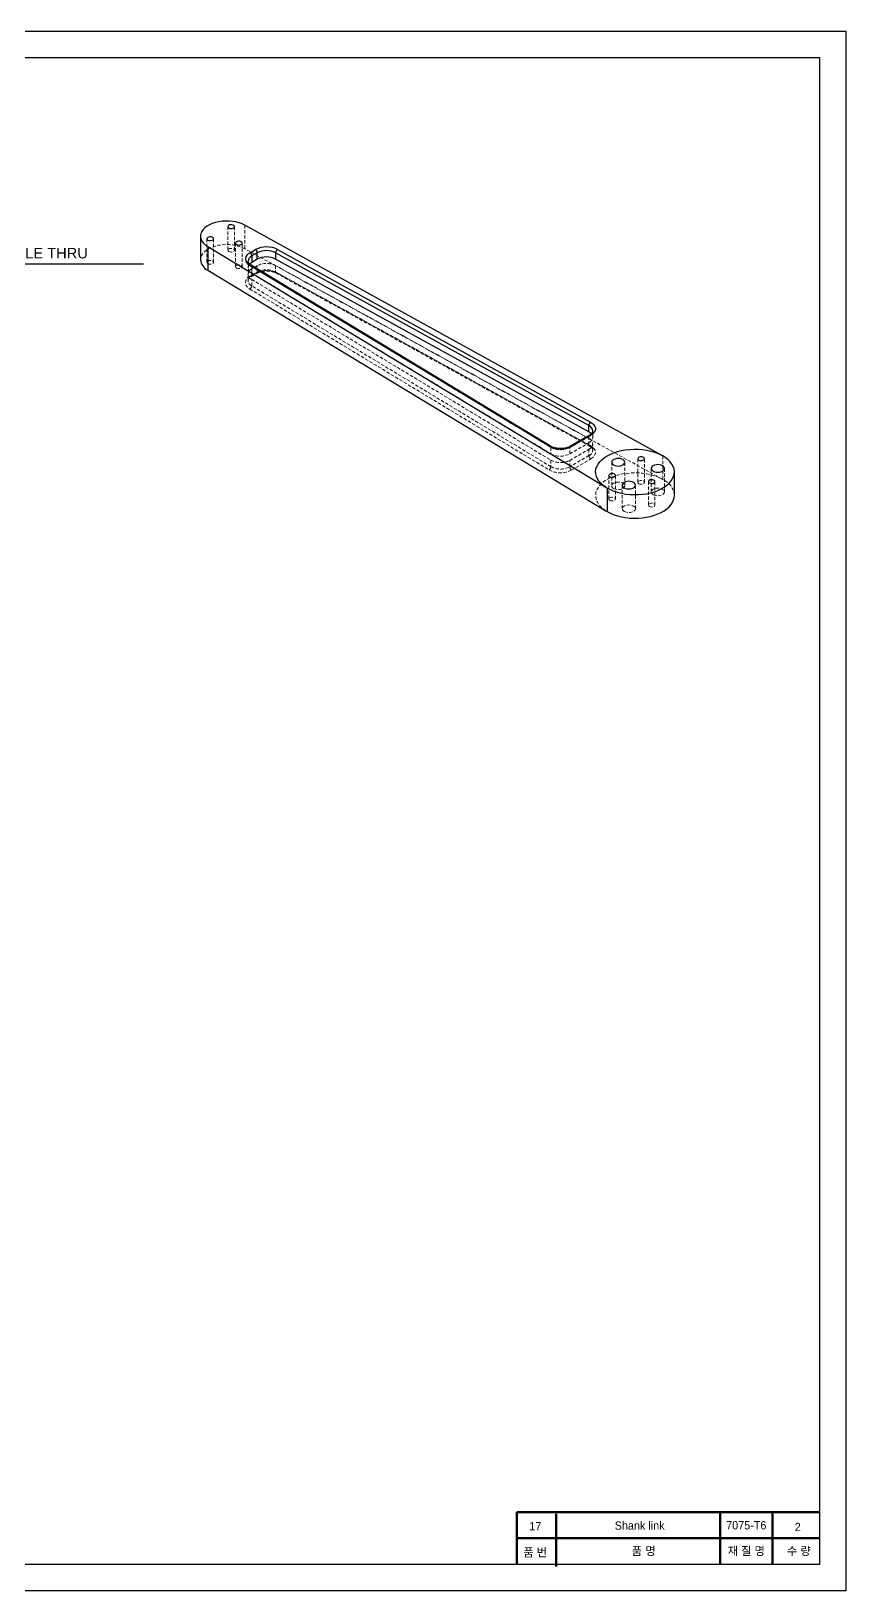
# Model space of a CAD drawing. Header units: millimetres. Extents: x 0 to 7560, y -1188 to 891.
# Drawn here: x 7250 to 7560, y -1188 to -594 of the extents above; entities that cross this region are included whole.
import ezdxf
from ezdxf import colors
from ezdxf.entities.mleader import LeaderData, LeaderLine
from ezdxf.math import Vec2, Vec3

# ---------------------------------------------------------------- set-up
doc = ezdxf.new("R2010")
doc.units = ezdxf.units.MM
doc.linetypes.add('CENTER', pattern=[10.16, 6.35, -1.27, 1.27, -1.27])
doc.linetypes.add('HIDDEN', pattern=[1.905, 1.27, -0.635])
doc.layers.get('0').update_dxf_attribs({"lineweight": 50})
doc.layers.add('중심선', color=1, linetype='CENTER', lineweight=25)
doc.layers.add('중요 치수', color=4, linetype='Continuous', lineweight=18)
doc.styles.get("Standard").update_dxf_attribs({"font": 'arial.ttf', "height": 2})

msp = doc.modelspace()

# ---------------------------------------------------------------- linework, layer by layer
at = {"color": 7, "linetype": 'HIDDEN', "lineweight": 18}
for p, q in [((7324.685, -668.203), (7324.685, -677.185)), ((7327.185, -677.185), (7327.185, -668.203)), ((7331.161, -667.653), (7331.161, -676.635)), ((7316.724, -672.799), (7316.724, -681.781)), ((7319.224, -681.781), (7319.224, -672.799)), ((7327.598, -674.481), (7327.598, -683.463)), ((7330.098, -683.463), (7330.098, -674.481)), ((7489.93, -764.22), (7331.161, -676.635)), ((7332.365, -681.402), (7332.365, -683.852)), ((7335.888, -683.072), (7333.83, -684.26)), ((7335.888, -685.522), (7335.888, -683.072)), ((7342.878, -683.026), (7342.878, -685.476)), ((7462.2, -748.85), (7342.878, -683.026)), ((7332.365, -686.301), (7332.365, -688.751)), ((7335.181, -685.93), (7333.123, -687.118)), ((7333.623, -687.168), (7335.681, -685.98)), ((7333.751, -683.396), (7447.773, -752.28)), ((7333.751, -685.846), (7333.751, -683.396)), ((7333.751, -685.846), (7447.773, -754.729)), ((7333.751, -688.295), (7447.773, -757.179)), ((7333.751, -690.745), (7333.751, -688.295)), ((7333.83, -684.26), (7333.83, -686.71)), ((7333.83, -686.71), (7335.888, -685.522)), ((7342.878, -685.476), (7462.2, -751.3)), ((7343.086, -685.934), (7462.408, -751.758)), ((7462.891, -751.699), (7343.569, -685.875)), ((7333.028, -691.96), (7447.05, -760.844)), ((7447.773, -759.628), (7333.751, -690.745)), ((7454.924, -752.327), (7462.281, -748.079)), ((7462.281, -748.079), (7462.281, -750.529)), ((7463.746, -748.488), (7463.746, -746.038)), ((7447.773, -752.28), (7447.773, -754.729)), ((7454.924, -754.776), (7462.281, -750.529)), ((7454.924, -754.776), (7454.924, -752.327)), ((7454.924, -757.226), (7462.281, -752.978)), ((7462.2, -751.3), (7462.2, -748.85)), ((7462.281, -752.978), (7462.281, -755.428)), ((7463.746, -753.387), (7463.746, -750.937)), ((7447.773, -757.179), (7447.773, -759.628)), ((7462.281, -755.428), (7454.924, -759.675)), ((7454.924, -759.675), (7454.924, -757.226)), ((7455.631, -760.9), (7462.989, -756.653)), ((7470.952, -757.958), (7470.952, -766.94)), ((7475.952, -766.94), (7475.952, -757.958)), ((7480.895, -756.614), (7480.895, -765.596)), ((7483.395, -765.596), (7483.395, -756.614)), ((7486.009, -760.288), (7486.009, -769.27)), ((7490.422, -755.509), (7490.422, -764.491)), ((7491.009, -769.27), (7491.009, -760.288)), ((7469.872, -762.977), (7469.872, -771.959)), ((7472.372, -771.959), (7472.372, -762.977)), ((7484.93, -765.306), (7484.93, -774.288)), ((7487.43, -774.288), (7487.43, -765.306)), ((7490.422, -764.491), (7489.93, -764.22)), ((7474.986, -766.651), (7474.986, -775.633)), ((7479.986, -775.633), (7479.986, -766.651))]:
    msp.add_line(p, q, dxfattribs=at)
at = {"color": 7, "linetype": 'Continuous', "lineweight": 25}
for p, q in [((7489.93, -755.238), (7331.161, -667.653)), ((7314.252, -671.827), (7314.252, -680.809)), ((7317.022, -675.816), (7317.022, -684.798)), ((7317.022, -675.816), (7468.739, -767.471)), ((7333.123, -678.136), (7335.181, -676.948)), ((7343.569, -676.893), (7462.891, -742.717)), ((7447.05, -751.862), (7333.028, -682.978)), ((7447.567, -751.823), (7333.545, -682.939)), ((7335.888, -678.173), (7333.83, -679.361)), ((7333.83, -679.361), (7333.83, -681.811)), ((7335.888, -680.623), (7333.83, -681.811)), ((7335.888, -680.623), (7335.888, -678.173)), ((7462.2, -743.951), (7342.878, -678.127)), ((7342.878, -678.127), (7342.878, -680.577)), ((7462.2, -746.401), (7342.878, -680.577)), ((7317.022, -684.798), (7468.739, -776.453)), ((7462.489, -747.621), (7455.131, -751.869)), ((7462.989, -747.671), (7455.631, -751.918)), ((7462.2, -746.401), (7462.2, -743.951)), ((7490.422, -755.509), (7489.93, -755.238)), ((7494.816, -770.614), (7494.816, -761.632)), ((7468.739, -767.471), (7469.209, -767.755)), ((7469.209, -767.755), (7469.209, -776.737)), ((7468.739, -776.453), (7469.209, -776.737))]:
    msp.add_line(p, q, dxfattribs=at)
for p, q in [((7434.749, -1157.768), (7550.146, -1157.768)), ((7434.749, -1177.768), (7434.749, -1157.768)), ((7512.232, -1177.768), (7512.232, -1157.768)), ((7532.232, -1177.768), (7532.232, -1157.768)), ((7449.754, -1178.488), (7449.754, -1158.488)), ((7434.749, -1167.768), (7550.146, -1167.768))]:
    msp.add_line(p, q)
at = {"color": 7, "linetype": 'Continuous', "lineweight": 25, "flags": 128}
for points in [[(7331.161, -667.653), (7330.128, -667.156), (7328.989, -666.743), (7327.764, -666.422), (7326.476, -666.199), (7325.147, -666.077), (7323.802, -666.06), (7322.466, -666.147), (7321.161, -666.337), (7319.913, -666.626), (7318.743, -667.009), (7317.672, -667.48), (7316.721, -668.029), (7315.906, -668.647), (7315.242, -669.322), (7314.741, -670.043), (7314.413, -670.796), (7314.262, -671.568), (7314.292, -672.344), (7314.502, -673.111), (7314.889, -673.855), (7315.445, -674.562), (7316.16, -675.22), (7317.022, -675.816)], [(7325.051, -668.713), (7325.43, -668.863), (7325.877, -668.924), (7326.332, -668.887), (7326.733, -668.758), (7327.027, -668.554), (7327.173, -668.303), (7327.151, -668.038), (7326.966, -667.795), (7326.641, -667.608), (7326.221, -667.5), (7325.762, -667.488), (7325.326, -667.572), (7324.973, -667.742), (7324.749, -667.974), (7324.686, -668.236), (7324.791, -668.494), (7325.051, -668.713)], [(7317.09, -673.309), (7317.469, -673.459), (7317.916, -673.519), (7318.371, -673.483), (7318.772, -673.354), (7319.066, -673.15), (7319.212, -672.898), (7319.191, -672.633), (7319.005, -672.391), (7318.68, -672.203), (7318.26, -672.096), (7317.801, -672.084), (7317.365, -672.168), (7317.012, -672.338), (7316.789, -672.569), (7316.725, -672.832), (7316.83, -673.09), (7317.09, -673.309)], [(7327.965, -674.991), (7328.344, -675.141), (7328.791, -675.202), (7329.246, -675.165), (7329.647, -675.036), (7329.94, -674.832), (7330.086, -674.58), (7330.065, -674.316), (7329.88, -674.073), (7329.555, -673.885), (7329.135, -673.778), (7328.676, -673.766), (7328.24, -673.85), (7327.887, -674.02), (7327.663, -674.251), (7327.6, -674.514), (7327.705, -674.772), (7327.965, -674.991)], [(7333.83, -681.811), (7333.216, -682.241), (7332.945, -682.503)], [(7463.176, -747.15), (7462.847, -746.837), (7462.2, -746.401)], [(7462.891, -742.717), (7463.59, -743.178), (7464.138, -743.702), (7464.517, -744.274), (7464.716, -744.876), (7464.728, -745.488), (7464.553, -746.093), (7464.196, -746.669), (7463.669, -747.201), (7462.989, -747.671)], [(7468.739, -767.471), (7467.704, -766.741), (7466.814, -765.95), (7466.078, -765.109), (7465.504, -764.226), (7465.101, -763.312), (7464.872, -762.378), (7464.82, -761.436), (7464.946, -760.495), (7465.248, -759.569), (7465.723, -758.667), (7466.365, -757.799), (7467.167, -756.978), (7468.119, -756.211), (7469.209, -755.509), (7470.425, -754.88), (7471.753, -754.33), (7473.176, -753.867), (7474.678, -753.497), (7476.241, -753.222), (7477.846, -753.048), (7479.475, -752.975), (7481.108, -753.005), (7482.725, -753.137), (7484.308, -753.37), (7485.838, -753.701), (7487.296, -754.127), (7488.665, -754.641), (7489.93, -755.238)], [(7469.209, -767.755), (7470.418, -768.381), (7471.737, -768.928), (7473.151, -769.39), (7474.643, -769.76), (7476.196, -770.036), (7477.791, -770.212), (7479.41, -770.288), (7481.033, -770.263), (7482.642, -770.136), (7484.219, -769.91), (7485.743, -769.587), (7487.198, -769.17), (7488.567, -768.665), (7489.833, -768.078), (7490.981, -767.415), (7491.999, -766.684), (7492.873, -765.894), (7493.595, -765.054), (7494.155, -764.174), (7494.547, -763.264), (7494.766, -762.335), (7494.81, -761.398), (7494.678, -760.463), (7494.372, -759.542), (7493.896, -758.646), (7493.254, -757.785), (7492.454, -756.969), (7491.507, -756.207), (7490.422, -755.509)], [(7471.684, -758.979), (7472.202, -759.208), (7472.805, -759.353), (7473.452, -759.402), (7474.099, -759.353), (7474.702, -759.208), (7475.22, -758.979), (7475.617, -758.68), (7475.867, -758.332), (7475.952, -757.958), (7475.867, -757.585), (7475.617, -757.237), (7475.22, -756.938), (7474.702, -756.709), (7474.099, -756.564), (7473.452, -756.515), (7472.805, -756.564), (7472.202, -756.709), (7471.684, -756.938), (7471.287, -757.237), (7471.037, -757.585), (7470.952, -757.958), (7471.037, -758.332), (7471.287, -758.68), (7471.684, -758.979)], [(7481.261, -757.124), (7481.64, -757.274), (7482.087, -757.335), (7482.542, -757.298), (7482.944, -757.169), (7483.237, -756.965), (7483.383, -756.713), (7483.362, -756.449), (7483.176, -756.206), (7482.852, -756.018), (7482.431, -755.911), (7481.972, -755.899), (7481.537, -755.983), (7481.183, -756.153), (7480.96, -756.384), (7480.896, -756.647), (7481.002, -756.905), (7481.261, -757.124)], [(7486.741, -761.308), (7487.259, -761.537), (7487.862, -761.682), (7488.509, -761.731), (7489.156, -761.682), (7489.759, -761.537), (7490.277, -761.308), (7490.674, -761.009), (7490.924, -760.661), (7491.009, -760.288), (7490.924, -759.914), (7490.674, -759.566), (7490.277, -759.267), (7489.759, -759.038), (7489.156, -758.894), (7488.509, -758.844), (7487.862, -758.894), (7487.259, -759.038), (7486.741, -759.267), (7486.344, -759.566), (7486.094, -759.914), (7486.009, -760.288), (7486.094, -760.661), (7486.344, -761.009), (7486.741, -761.308)], [(7470.239, -763.487), (7470.618, -763.637), (7471.065, -763.698), (7471.52, -763.661), (7471.921, -763.532), (7472.214, -763.328), (7472.36, -763.077), (7472.339, -762.812), (7472.154, -762.569), (7471.829, -762.382), (7471.409, -762.275), (7470.95, -762.262), (7470.514, -762.347), (7470.161, -762.516), (7469.937, -762.748), (7469.874, -763.01), (7469.979, -763.269), (7470.239, -763.487)], [(7475.719, -767.671), (7476.236, -767.901), (7476.839, -768.045), (7477.486, -768.094), (7478.133, -768.045), (7478.736, -767.901), (7479.254, -767.671), (7479.651, -767.372), (7479.901, -767.024), (7479.986, -766.651), (7479.901, -766.277), (7479.651, -765.929), (7479.254, -765.63), (7478.736, -765.401), (7478.133, -765.257), (7477.486, -765.208), (7476.839, -765.257), (7476.236, -765.401), (7475.719, -765.63), (7475.321, -765.929), (7475.072, -766.277), (7474.986, -766.651), (7475.072, -767.024), (7475.321, -767.372), (7475.719, -767.671)], [(7485.296, -765.816), (7485.675, -765.966), (7486.122, -766.027), (7486.577, -765.99), (7486.978, -765.861), (7487.272, -765.657), (7487.418, -765.406), (7487.397, -765.141), (7487.211, -764.898), (7486.886, -764.711), (7486.466, -764.604), (7486.007, -764.591), (7485.571, -764.676), (7485.218, -764.845), (7484.995, -765.077), (7484.931, -765.339), (7485.036, -765.598), (7485.296, -765.816)], [(7469.209, -776.737), (7470.418, -777.363), (7471.737, -777.91), (7473.151, -778.372), (7474.643, -778.742), (7476.196, -779.018), (7477.791, -779.194), (7479.41, -779.27), (7481.033, -779.245), (7482.642, -779.118), (7484.219, -778.892), (7485.743, -778.569), (7487.198, -778.152), (7488.567, -777.647), (7489.833, -777.06), (7490.981, -776.397), (7491.999, -775.666), (7492.873, -774.876), (7493.595, -774.036), (7494.155, -773.156), (7494.547, -772.246), (7494.766, -771.317), (7494.816, -770.614)]]:
    msp.add_lwpolyline(points, dxfattribs=at)
at = {"color": 7, "linetype": 'HIDDEN', "lineweight": 18, "flags": 128}
for points in [[(7331.161, -676.635), (7330.128, -676.138), (7328.989, -675.725), (7327.764, -675.404), (7326.476, -675.181), (7325.147, -675.059), (7323.802, -675.042), (7322.466, -675.129), (7321.161, -675.319), (7319.913, -675.608), (7318.743, -675.991), (7317.672, -676.462), (7316.721, -677.011), (7315.906, -677.629), (7315.242, -678.304), (7314.741, -679.025), (7314.413, -679.778), (7314.262, -680.55), (7314.252, -680.809)], [(7325.051, -677.695), (7325.43, -677.845), (7325.877, -677.906), (7326.332, -677.869), (7326.733, -677.74), (7327.027, -677.536), (7327.173, -677.285), (7327.151, -677.02), (7326.966, -676.777), (7326.641, -676.59), (7326.221, -676.482), (7325.762, -676.47), (7325.326, -676.554), (7324.973, -676.724), (7324.749, -676.956), (7324.686, -677.218), (7324.791, -677.476), (7325.051, -677.695)], [(7317.09, -682.291), (7317.469, -682.441), (7317.916, -682.501), (7318.371, -682.465), (7318.772, -682.336), (7319.066, -682.132), (7319.212, -681.88), (7319.191, -681.615), (7319.005, -681.373), (7318.68, -681.185), (7318.26, -681.078), (7317.801, -681.066), (7317.365, -681.15), (7317.012, -681.32), (7316.789, -681.551), (7316.725, -681.814), (7316.83, -682.072), (7317.09, -682.291)], [(7327.965, -683.973), (7328.344, -684.123), (7328.791, -684.184), (7329.246, -684.147), (7329.647, -684.018), (7329.94, -683.814), (7330.086, -683.562), (7330.065, -683.297), (7329.88, -683.055), (7329.555, -682.867), (7329.135, -682.76), (7328.676, -682.748), (7328.24, -682.832), (7327.887, -683.002), (7327.663, -683.233), (7327.6, -683.496), (7327.705, -683.754), (7327.965, -683.973)], [(7343.569, -685.875), (7343.434, -685.941), (7343.304, -685.973), (7343.185, -685.97), (7343.08, -685.931), (7342.994, -685.859), (7342.93, -685.757), (7342.891, -685.627), (7342.878, -685.476)], [(7462.281, -750.529), (7462.911, -750.084), (7463.376, -749.577), (7463.658, -749.027), (7463.746, -748.455), (7463.635, -747.884), (7463.332, -747.338), (7463.176, -747.15)], [(7462.891, -751.699), (7462.756, -751.765), (7462.627, -751.797), (7462.507, -751.793), (7462.403, -751.755), (7462.317, -751.683), (7462.253, -751.581), (7462.214, -751.451), (7462.2, -751.3)], [(7462.989, -756.653), (7463.669, -756.183), (7464.196, -755.651), (7464.553, -755.074), (7464.728, -754.47), (7464.716, -753.858), (7464.517, -753.256), (7464.138, -752.684), (7463.59, -752.16), (7462.891, -751.699)], [(7468.739, -776.453), (7467.704, -775.723), (7466.814, -774.932), (7466.078, -774.091), (7465.504, -773.208), (7465.101, -772.294), (7464.872, -771.36), (7464.82, -770.418), (7464.946, -769.477), (7465.248, -768.551), (7465.723, -767.648), (7466.365, -766.781), (7467.167, -765.96), (7468.119, -765.193), (7469.209, -764.491), (7470.425, -763.862), (7471.753, -763.312), (7473.176, -762.849), (7474.678, -762.479), (7476.241, -762.204), (7477.846, -762.03), (7479.475, -761.957), (7481.108, -761.987), (7482.725, -762.119), (7484.308, -762.352), (7485.838, -762.683), (7487.296, -763.108), (7488.665, -763.623), (7489.93, -764.22)], [(7471.684, -767.961), (7472.202, -768.19), (7472.805, -768.334), (7473.452, -768.384), (7474.099, -768.334), (7474.702, -768.19), (7475.22, -767.961), (7475.617, -767.662), (7475.867, -767.314), (7475.952, -766.94), (7475.867, -766.567), (7475.617, -766.219), (7475.22, -765.92), (7474.702, -765.691), (7474.099, -765.546), (7473.452, -765.497), (7472.805, -765.546), (7472.202, -765.691), (7471.684, -765.92), (7471.287, -766.219), (7471.037, -766.567), (7470.952, -766.94), (7471.037, -767.314), (7471.287, -767.662), (7471.684, -767.961)], [(7481.261, -766.106), (7481.64, -766.256), (7482.087, -766.317), (7482.542, -766.28), (7482.944, -766.151), (7483.237, -765.947), (7483.383, -765.695), (7483.362, -765.43), (7483.176, -765.188), (7482.852, -765), (7482.431, -764.893), (7481.972, -764.881), (7481.537, -764.965), (7481.183, -765.135), (7480.96, -765.366), (7480.896, -765.629), (7481.002, -765.887), (7481.261, -766.106)], [(7470.239, -772.469), (7470.618, -772.619), (7471.065, -772.68), (7471.52, -772.643), (7471.921, -772.514), (7472.214, -772.31), (7472.36, -772.059), (7472.339, -771.794), (7472.154, -771.551), (7471.829, -771.364), (7471.409, -771.257), (7470.95, -771.244), (7470.514, -771.329), (7470.161, -771.498), (7469.937, -771.73), (7469.874, -771.992), (7469.979, -772.25), (7470.239, -772.469)], [(7486.741, -770.29), (7487.259, -770.519), (7487.862, -770.664), (7488.509, -770.713), (7489.156, -770.664), (7489.759, -770.519), (7490.277, -770.29), (7490.674, -769.991), (7490.924, -769.643), (7491.009, -769.27), (7490.924, -768.896), (7490.674, -768.548), (7490.277, -768.249), (7489.759, -768.02), (7489.156, -767.875), (7488.509, -767.826), (7487.862, -767.875), (7487.259, -768.02), (7486.741, -768.249), (7486.344, -768.548), (7486.094, -768.896), (7486.009, -769.27), (7486.094, -769.643), (7486.344, -769.991), (7486.741, -770.29)], [(7475.719, -776.653), (7476.236, -776.883), (7476.839, -777.027), (7477.486, -777.076), (7478.133, -777.027), (7478.736, -776.883), (7479.254, -776.653), (7479.651, -776.354), (7479.901, -776.006), (7479.986, -775.633), (7479.901, -775.259), (7479.651, -774.911), (7479.254, -774.612), (7478.736, -774.383), (7478.133, -774.239), (7477.486, -774.19), (7476.839, -774.239), (7476.236, -774.383), (7475.719, -774.612), (7475.321, -774.911), (7475.072, -775.259), (7474.986, -775.633), (7475.072, -776.006), (7475.321, -776.354), (7475.719, -776.653)], [(7485.296, -774.798), (7485.675, -774.948), (7486.122, -775.009), (7486.577, -774.972), (7486.978, -774.843), (7487.272, -774.639), (7487.418, -774.388), (7487.397, -774.123), (7487.211, -773.88), (7486.886, -773.693), (7486.466, -773.586), (7486.007, -773.573), (7485.571, -773.658), (7485.218, -773.827), (7484.995, -774.059), (7484.931, -774.321), (7485.036, -774.58), (7485.296, -774.798)]]:
    msp.add_lwpolyline(points, dxfattribs=at)
at = {"color": 7, "linetype": 'Continuous', "lineweight": 25}
for centre, radius, start, end in [((7339.428, -685.127), 9.216, 63.304108, 117.44704), ((7334.353, -678.243), 1.537, 2.605478, 57.394522), ((7344.444, -678.194), 1.568, 123.952303, 177.55858), ((7319.15, -680.363), 4.919, 185.203343, 244.362817), ((7334.061, -680.577), 2.615, 111.023351, 246.722975), ((7334.883, -681.667), 2.535, 114.545715, 173.176673), ((7333.319, -683.396), 0.51, 63.778431, 124.934406), ((7332.295, -679.431), 1.537, 2.605478, 57.394522), ((7339.428, -685.023), 7.71, 63.42095, 117.330198), ((7339.428, -687.472), 7.71, 63.42095, 117.330198), ((7463.767, -744.018), 1.568, 123.952303, 177.55858), ((7461.25, -746.268), 2.504, 4.714901, 67.699304), ((7462.696, -748.079), 0.503, 54.382423, 114.307119), ((7447.342, -752.281), 0.511, 64.128404, 124.903613), ((7451.393, -743.813), 9.146, 241.649505, 297.599347), ((7455.338, -752.328), 0.504, 54.40731, 114.021945)]:
    msp.add_arc(centre, radius, start, end, dxfattribs=at)
at = {"color": 7, "linetype": 'HIDDEN', "lineweight": 18}
for centre, radius, start, end in [((7334.765, -681.217), 2.404, 183.556209, 245.033953), ((7334.536, -683.888), 2.11, 138.983308, 248.131321), ((7333.244, -683.349), 0.508, 354.709713, 53.78692), ((7339.428, -689.922), 7.71, 63.42095, 117.330198), ((7334.058, -689.559), 2.614, 110.970532, 246.775794), ((7334.589, -686.294), 2.171, 110.482619, 247.263707), ((7334.589, -688.743), 2.171, 110.482619, 247.263707), ((7333.399, -686.78), 0.437, 230.796715, 9.214037), ((7339.428, -694.104), 9.212, 63.291355, 117.459793), ((7335.457, -685.592), 0.437, 230.796715, 9.214037), ((7339.428, -692.372), 7.71, 63.42095, 117.330198), ((7332.245, -690.672), 1.507, 301.277891, 357.228286), ((7462.757, -748.018), 0.48, 124.056351, 187.25583), ((7461.243, -745.785), 2.518, 294.357324, 353.679232), ((7447.268, -752.233), 0.508, 354.68121, 54.139153), ((7451.393, -745.531), 7.658, 241.791544, 297.457308), ((7455.399, -752.266), 0.479, 123.766576, 187.284858), ((7461.49, -750.929), 2.197, 291.109752, 71.143922), ((7461.49, -753.379), 2.197, 291.109752, 71.143922), ((7446.268, -759.556), 1.507, 301.277891, 357.228286), ((7451.393, -747.981), 7.658, 241.791544, 297.457308), ((7451.393, -750.431), 7.658, 241.791544, 297.457308), ((7451.393, -752.88), 7.658, 241.791544, 297.457308), ((7456.459, -759.606), 1.537, 182.605478, 237.394522), ((7463.817, -755.358), 1.537, 182.605478, 237.394522), ((7451.393, -752.79), 9.15, 241.663125, 297.585727), ((7487.428, -771.278), 7.418, 5.130291, 66.18985)]:
    msp.add_arc(centre, radius, start, end, dxfattribs=at)
at = {"color": 7, "linetype": 'Continuous', "lineweight": 25}
for points, knots in [([(7333.545, -682.939), (7333.454, -682.881), (7333.19, -682.713), (7332.845, -682.416), (7332.559, -682.064), (7332.409, -681.729), (7332.349, -681.517), (7332.371, -681.396), (7332.373, -681.379)], [0, 0, 0, 0, 0.1092489, 0.3174955, 0.5257372, 0.7379953, 0.964965, 1, 1, 1, 1]), ([(7463.732, -746.053), (7463.732, -746.122), (7463.734, -746.29), (7463.62, -746.574), (7463.383, -746.925), (7463.018, -747.285), (7462.662, -747.511), (7462.489, -747.621)], [0, 0, 0, 0, 0.1529443, 0.3719895, 0.575605, 0.7929514, 1, 1, 1, 1]), ([(7455.131, -751.869), (7455.03, -751.924), (7454.736, -752.085), (7454.164, -752.319), (7453.403, -752.539), (7452.574, -752.687), (7451.706, -752.758), (7450.827, -752.746), (7449.964, -752.653), (7449.147, -752.483), (7448.405, -752.244), (7447.891, -752.011), (7447.635, -751.862), (7447.567, -751.823)], [0, 0, 0, 0, 0.0518877, 0.1518443, 0.2525522, 0.3539896, 0.4559648, 0.558211, 0.6604265, 0.7622348, 0.8633483, 0.9635201, 1, 1, 1, 1])]:
    msp.add_open_spline(points, degree=3, knots=knots, dxfattribs=at)
at = {"color": 7, "linetype": 'HIDDEN', "lineweight": 18}
for points, knots in [([(7332.369, -688.757), (7332.377, -688.645), (7332.392, -688.438), (7332.558, -688.097), (7332.837, -687.745), (7333.199, -687.428), (7333.503, -687.242), (7333.623, -687.168)], [0, 0, 0, 0, 0.2440836, 0.4524986, 0.6504142, 0.8613346, 1, 1, 1, 1]), ([(7335.681, -685.98), (7335.781, -685.925), (7336.075, -685.763), (7336.647, -685.529), (7337.408, -685.31), (7338.237, -685.161), (7339.105, -685.091), (7339.985, -685.102), (7340.847, -685.195), (7341.664, -685.365), (7342.393, -685.6), (7342.847, -685.805), (7343.059, -685.92), (7343.086, -685.934)], [0, 0, 0, 0, 0.0533902, 0.156241, 0.2598649, 0.3642395, 0.4691675, 0.5743742, 0.6795494, 0.7843055, 0.8883469, 0.9857365, 1, 1, 1, 1]), ([(7462.408, -751.758), (7462.505, -751.814), (7462.786, -751.978), (7463.162, -752.272), (7463.485, -752.627), (7463.671, -752.967), (7463.749, -753.205), (7463.737, -753.339), (7463.734, -753.373)], [0, 0, 0, 0, 0.1059718, 0.3078183, 0.5092086, 0.7128262, 0.9268561, 1, 1, 1, 1])]:
    msp.add_open_spline(points, degree=3, knots=knots, dxfattribs=at)
at = {"layer": '중심선', "linetype": 'ByBlock', "ltscale": 0.5}
for points in [[(6720.146, -593.768), (7560.146, -593.768), (7560.146, -1187.768), (6720.146, -1187.768)], [(6730.146, -603.768), (7550.146, -603.768), (7550.146, -1177.768), (6730.146, -1177.768)]]:
    msp.add_lwpolyline(points, close=True, dxfattribs=at)

# ---------------------------------------------------------------- texts
at = {"char_height": 3.15, "attachment_point": 5}
for s, width, insert in [('{\\fGulim|b0|i0|c129|p50;\\C6;17}', 20, (7441.836, -1163.152)), ('{\\fGulim|b0|i0|c129|p50;\\C6;7075-T6}', 20, (7522.217, -1162.836)), ('{\\fGulim|b0|i0|c129|p50;\\C6;2}', 20, (7541.837, -1163.45)), ('{\\fGulim|b0|i0|c129|p50;\\C6;품 번}', 20, (7441.8, -1173.287)), ('{\\C6;품 명}', 40, (7483.106, -1172.768)), ('{\\fGulim|b0|i0|c129|p50;\\C6;재 질 명}', 20, (7522.232, -1172.768)), ('{\\fGulim|b0|i0|c129|p50;\\C6;수 량}', 20, (7542.232, -1172.768))]:
    msp.add_mtext_dynamic_manual_height_columns(s, width=width, gutter_width=12.5, heights=[0], dxfattribs=dict(at, insert=insert))
at = {"layer": '중요 치수', "insert": (7472.08, -1161.332), "char_height": 3.15, "width": 25.2819, "attachment_point": 1}
msp.add_mtext('{\\fGulim|b0|i0|c129|p50;\\C6;Shank link}', dxfattribs=at)

# ---------------------------------------------------------------- leaders
at = {"layer": '중요 치수', "ltscale": 0.5}
ml = msp.add_multileader_mtext('Standard', dxfattribs=at)
ml.set_content('\\A1;3-120%%D %%C5{\\H0.7x;\\S+0.020^ +0.000;} PINHOLE THRU', color=256)
ml.set_leader_properties()
ml.build(insert=Vec2(0, 0))
ml.multileader.update_dxf_attribs({"text_left_attachment_type": 5, "text_right_attachment_type": 6, "dogleg_length": 0.36})
ctx = ml.context
ctx.base_point, ctx.plane_origin = Vec3(7188.591, -682.392), Vec3(7063.236, -708.99)
ctx.left_attachment, ctx.right_attachment = 5, 6
notes = []
notes.append((ctx, [(1, (1, 1, 0), (7188.231, -682.392), (1, 0), 0.36, [(0, [(7139.529, -719.656)], 0, [])])]))
ctx.mtext.insert, ctx.mtext.flow_direction = Vec3(7190.591, -674.941), 5
for ctx, leaders in notes:
    for number, flags, end, landing, length, lines in leaders:
        leader = LeaderData()
        leader.index, (leader.has_last_leader_line, leader.has_dogleg_vector, leader.attachment_direction) = number, flags
        leader.last_leader_point, leader.dogleg_vector, leader.dogleg_length = Vec3(end), Vec3(landing), length
        for number, points, colour, breaks in lines:
            line = LeaderLine()
            line.index, line.vertices, line.color, line.breaks = number, Vec3.list(points), colors.encode_raw_color(colour), breaks
            leader.lines.append(line)
        ctx.leaders.append(leader)

doc.saveas('drawing.dxf')
